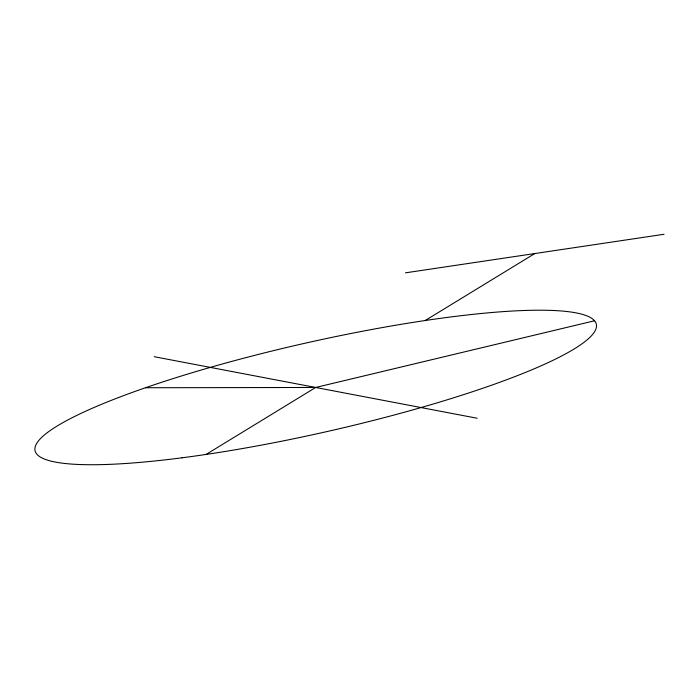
<?xml version="1.0" encoding="UTF-8"?>
<svg xmlns="http://www.w3.org/2000/svg" width="699" height="699" viewBox="0 0 699 699"><rect width="100%" height="100%" fill="white"/><g stroke="black" fill="none" stroke-linecap="round" stroke-linejoin="round"><path stroke-width="1.05" d="M206.126 454.429L315.668 387.473L594.534 320.771M425.219 320.518L534.761 253.562M405.464 272.837L664.05 234.279M145.506 387.735L315.668 387.473M154.208 356.708L477.137 418.238M182.046 457.793A287.691 45.505 -12.7 0 0 596.396 324.581A287.691 45.505 -12.7 0 0 168.573 380.046A287.691 45.505 -12.7 0 0 182.046 457.793"/></g></svg>
